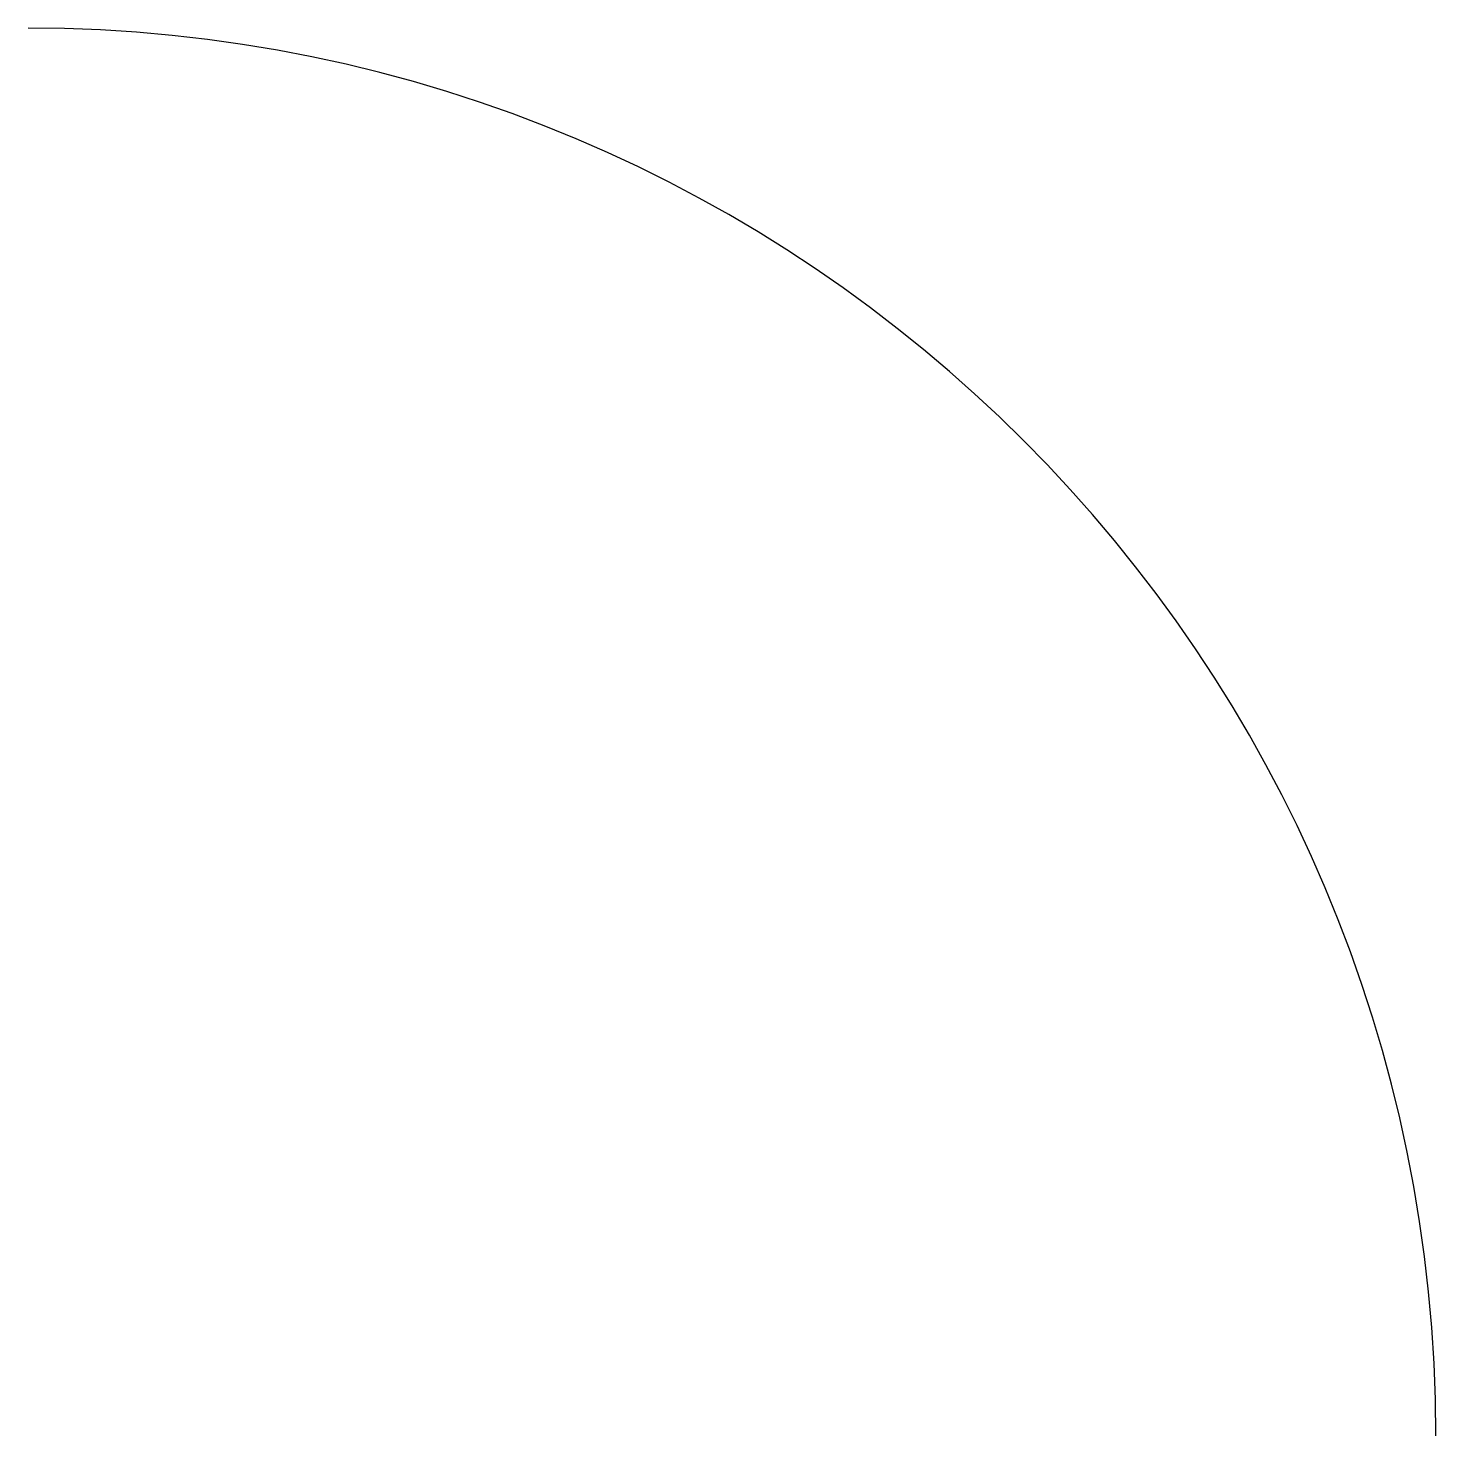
# Model space of a CAD drawing. Header units: metres. Extents: x 0 to 1, y 0 to 1.
import ezdxf

# ---------------------------------------------------------------- set-up
doc = ezdxf.new("R2010")
doc.units = ezdxf.units.M

msp = doc.modelspace()

# ---------------------------------------------------------------- linework, layer by layer
at = {"layer": 'MyLayer'}
msp.add_arc((0, 0), 1, 0, 90, dxfattribs=at)

doc.saveas('drawing.dxf')
